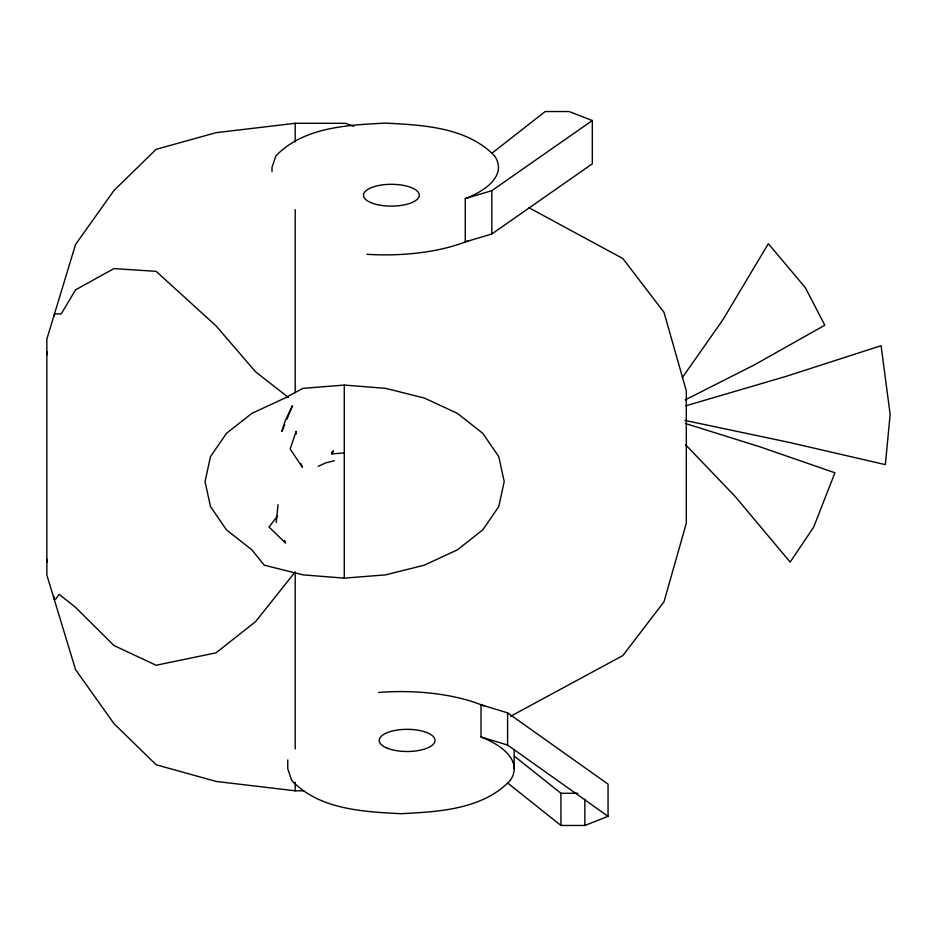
<?xml version="1.0" encoding="UTF-8"?>
<svg xmlns="http://www.w3.org/2000/svg" width="937" height="937" viewBox="0 0 937 937"><rect width="100%" height="100%" fill="white"/><g stroke="black" fill="none" stroke-linecap="round" stroke-linejoin="round"><path stroke-width="1.41" d="M54.358 316.261L54.487 313.907L61.21 313.907L75.557 289.838L113.916 268.603L156.128 271.332L216.049 325.865L255.625 371.884L288.432 397.44M276.216 522.67L278.008 504.692M46.85 354.865L47.436 352.066M284.637 424.672L281.85 431.43L285.48 420.151L292.426 405.756L286.863 419.272M331.967 453.895L333.385 450.802L331.464 452.852L331.967 453.895L344.266 452.922M682.288 377.67L723.024 319.576L768.328 243.702L805.34 287.659L824.818 325.221L754.402 364.868L685.228 399.888M277.434 516.1L269.024 527.016L285.48 543.05L284.672 540.544M491.831 153.317L545.193 111.538L569.11 111.538L592.313 120.533L592.313 163.834L491.831 233.957L465.267 241.922L465.267 198.621A113.213 44.238 0 0 0 494.572 155.893C466.778 127.022 422.845 125.066 385.224 123.11C347.592 125.066 303.658 127.022 275.876 155.893L272.011 167.348L272.011 171.67M465.267 198.621L491.831 190.656L592.313 120.533M510.712 716.231L622.847 655.572L664.017 601.753L686.317 523.209L686.317 390.893L664.017 312.349L622.847 258.53L528.562 207.522M318.24 466.333L325.654 462.901L334.275 460.746M507.585 782.992L560.935 825.462L584.852 825.462L608.054 816.326L608.054 784.128L507.585 712.846L481.009 704.753L481.009 736.951A113.213 44.964 0 0 1 510.314 780.38C482.731 809.591 438.645 811.758 400.966 813.703C363.275 811.758 319.189 809.591 291.618 780.38L287.753 768.738L287.753 759.954M685.849 405.803L786.448 376.252L881.085 345.706L890.15 414.423L885.348 464.635L788.813 442.323L684.97 420.42M353.682 126.249L345.437 123.297L295.214 123.297L216.049 132.679L156.128 149.334L113.916 190.539L75.557 244.463L46.85 339.065L46.85 575.049L75.557 669.639L113.916 723.563L156.128 764.768L216.049 781.423L295.214 790.805L303.822 790.805M344.266 385.072L302.862 388.363L285.012 398.002L251.889 413.346L226.473 433.339L210.485 456.624L205.039 481.606L210.485 506.589L226.473 529.873L251.889 549.867L264.293 565.198L302.862 574.849L344.266 578.141L385.669 574.849L424.238 565.198L457.373 549.867L482.789 529.873L498.765 506.589L504.223 481.606L498.765 456.624L482.789 433.339L457.373 413.346L424.238 398.002L385.669 388.363L344.266 385.072L344.266 578.141M514.39 756.229L560.935 793.276L577.824 793.276M481.009 736.951L507.585 745.044L608.054 816.326M685.497 423.512L760.024 446.855L834.937 472.798L813.644 527.191L790.16 562.095L735.158 496.458L685.755 444.923M300.824 463.51L302.382 467.258L290.165 448.964L296.139 431.301L296.373 433.936M46.85 559.237L47.436 562.048M584.852 799.12L584.852 825.462M560.935 793.276L560.935 825.462M514.167 749.717L514.167 768.738M507.585 712.846L507.585 745.044M491.831 190.656L491.831 233.957M295.214 123.297L295.214 141.92M295.214 209.583L295.214 392.533M295.214 748.991L295.214 571.863L255.625 621.582L216.049 652.831L156.128 665.258L113.916 645.499L75.557 607.375L59.148 594.327L55.693 599.165L54.17 599.165L54.17 596.74M295.214 782.278L295.214 790.805M468.184 240.739A113.213 44.238 0 0 1 366.941 254.302M378.501 692.478A113.213 44.964 0 0 1 483.937 705.959M377.424 204.653A27.899 10.904 0 0 0 419.272 195.212A27.899 10.904 0 0 0 377.424 185.772A27.899 10.904 0 0 0 377.424 204.653M387.379 748.253A27.899 11.08 0 0 0 434.065 743.287A27.899 11.08 0 0 0 399.888 729.712A27.899 11.08 0 0 0 387.379 748.253"/></g></svg>
